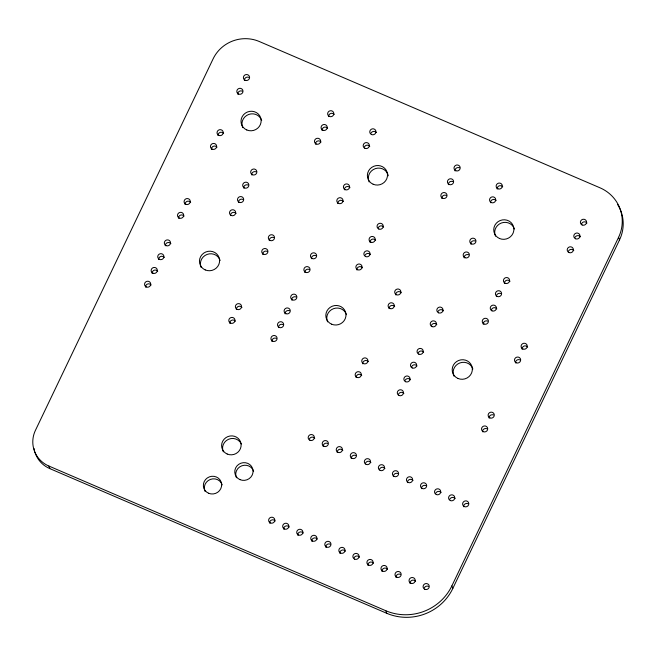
<?xml version="1.0" encoding="UTF-8"?>
<svg xmlns="http://www.w3.org/2000/svg" width="656" height="656" viewBox="0 0 656 656"><rect width="100%" height="100%" fill="white"/><g stroke="black" fill="none" stroke-linecap="round" stroke-linejoin="round"><path stroke-width="0.98" d="M48.88 466.047L385.802 610.728A49.897 47.913 -20.3 0 0 451.853 585.915L618.583 237.316A38.958 37.417 -20.3 0 0 599.953 187.788L259.259 41.492A34.85 33.464 -20.3 0 0 213.126 58.819L35.44 430.328A28.093 26.978 -20.3 0 0 48.88 466.047L49.823 468.614L386.753 613.294A49.897 47.913 -20.3 0 0 452.804 588.481L619.535 239.883A38.958 37.417 -20.3 0 0 617.632 204.541M618.583 237.316L619.535 239.883M451.853 585.915L452.804 588.481M385.802 610.728L386.753 613.294M49.823 468.614A28.093 26.978 -20.3 0 1 34.842 451.976M34.391 450.27A28.093 26.978 -20.3 0 1 34.063 448.532M242.745 127.633A10.127 9.725 -20.3 0 1 248.608 114.488A10.127 9.725 -20.3 0 1 261.678 120.524M201.195 267.582A10.127 9.725 -20.3 0 1 207.058 254.438A10.127 9.725 -20.3 0 1 220.137 260.473M369.115 181.901A10.127 9.725 -20.3 0 1 375.478 168.576A10.127 9.725 -20.3 0 1 388.303 175.783M327.565 321.85A10.127 9.725 -20.3 0 1 333.428 308.705A10.127 9.725 -20.3 0 1 346.507 314.741M495.485 236.168A10.127 9.725 -20.3 0 1 501.348 223.015A10.127 9.725 -20.3 0 1 514.419 229.051M453.936 376.118A10.127 9.725 -20.3 0 1 459.799 362.973A10.127 9.725 -20.3 0 1 472.878 369.008M205.025 491.369A9.2 8.831 -20.3 0 1 210.346 479.429A9.2 8.831 -20.3 0 1 222.22 484.907M236.431 477.765A9.2 8.831 -20.3 0 1 241.752 465.826A9.2 8.831 -20.3 0 1 253.626 471.303M223.311 451.836A9.815 9.43 -20.3 0 1 228.501 439.29A9.815 9.43 -20.3 0 1 241.31 443.997M230.461 215.644A3.116 2.993 -20.3 0 1 236.094 213.528M238.448 202.466A3.116 2.993 -20.3 0 1 242.859 199.383M243.638 188.083A3.116 2.993 -20.3 0 1 248.05 185M251.633 174.914A3.116 2.993 -20.3 0 1 256.045 171.823M483.193 324.179A3.116 2.993 -20.3 0 1 487.605 321.087M491.475 309.46A3.116 2.993 -20.3 0 1 496.83 308.886M496.379 296.619A3.116 2.993 -20.3 0 1 500.79 293.527M504.374 283.441A3.116 2.993 -20.3 0 1 510.007 281.326M309.402 438.897A3.116 2.993 -20.3 0 1 314.757 438.323M323.162 446.465A3.116 2.993 -20.3 0 1 327.574 443.374M337.2 452.501A3.116 2.993 -20.3 0 1 342.842 450.377M351.239 458.528A3.116 2.993 -20.3 0 1 355.65 455.436M365.564 463.013A3.116 2.993 -20.3 0 1 370.919 462.439M379.611 469.048A3.116 2.993 -20.3 0 1 384.965 468.466M393.362 476.617A3.116 2.993 -20.3 0 1 397.774 473.525M407.409 482.644A3.116 2.993 -20.3 0 1 413.042 480.528M421.447 488.671A3.116 2.993 -20.3 0 1 425.859 485.588M435.773 493.164A3.116 2.993 -20.3 0 1 441.127 492.59M449.811 499.191A3.116 2.993 -20.3 0 1 455.166 498.617M463.571 506.76A3.116 2.993 -20.3 0 1 467.982 503.677M424.309 587.899A3.116 2.993 -20.3 0 1 428.442 586.349M409.992 583.414A3.116 2.993 -20.3 0 1 415.625 581.298M395.945 577.378A3.116 2.993 -20.3 0 1 400.357 574.295M381.907 571.351A3.116 2.993 -20.3 0 1 387.54 569.236M367.868 565.324A3.116 2.993 -20.3 0 1 373.502 563.209M354.109 557.756A3.116 2.993 -20.3 0 1 359.463 557.174M339.783 553.262A3.116 2.993 -20.3 0 1 345.417 551.147M325.745 547.235A3.116 2.993 -20.3 0 1 330.148 544.144M311.698 541.2A3.116 2.993 -20.3 0 1 317.34 539.084M297.66 535.173A3.116 2.993 -20.3 0 1 303.293 533.057M283.622 529.146A3.116 2.993 -20.3 0 1 289.255 527.03M269.575 523.119A3.116 2.993 -20.3 0 1 275.217 520.995M356.823 269.911A3.116 2.993 -20.3 0 1 362.465 267.796M365.105 255.2A3.116 2.993 -20.3 0 1 370.46 254.618M370.009 242.351A3.116 2.993 -20.3 0 1 375.642 240.235M378.282 227.64A3.116 2.993 -20.3 0 1 383.637 227.058M145.493 287.123A3.116 2.993 -20.3 0 1 151.134 285.007M152.085 273.347A3.116 2.993 -20.3 0 1 157.727 271.231M165.271 245.787A3.116 2.993 -20.3 0 1 170.904 243.671M158.678 259.563A3.116 2.993 -20.3 0 1 164.312 257.447M328.599 116.612A3.116 2.993 -20.3 0 1 334.232 114.488M211.404 149.33A3.116 2.993 -20.3 0 1 217.038 147.215M237.759 94.21A3.116 2.993 -20.3 0 1 242.171 91.118M315.421 144.164A3.116 2.993 -20.3 0 1 321.055 142.049M229.739 323.301A3.116 2.993 -20.3 0 1 235.381 321.186M244.352 80.434A3.116 2.993 -20.3 0 1 248.763 77.342M269.288 240.629A3.116 2.993 -20.3 0 1 273.691 237.538M217.989 135.546A3.116 2.993 -20.3 0 1 223.63 133.43M236.332 309.525A3.116 2.993 -20.3 0 1 241.974 307.41M178.448 218.227A3.116 2.993 -20.3 0 1 184.082 216.111M185.041 204.451A3.116 2.993 -20.3 0 1 190.675 202.327M262.695 254.405A3.116 2.993 -20.3 0 1 267.107 251.314M322.006 130.388A3.116 2.993 -20.3 0 1 327.647 128.273M271.863 341.391A3.116 2.993 -20.3 0 1 276.274 338.299M278.456 327.615A3.116 2.993 -20.3 0 1 282.867 324.523M291.641 300.054A3.116 2.993 -20.3 0 1 296.045 296.963M285.048 313.83A3.116 2.993 -20.3 0 1 289.46 310.739M454.969 170.872A3.116 2.993 -20.3 0 1 459.38 167.788M337.766 203.598A3.116 2.993 -20.3 0 1 343.408 201.482M364.416 146.936A3.116 2.993 -20.3 0 1 369.771 146.362M441.791 198.432A3.116 2.993 -20.3 0 1 446.195 195.349M356.11 377.569A3.116 2.993 -20.3 0 1 361.751 375.453M371.009 133.16A3.116 2.993 -20.3 0 1 376.355 132.578M395.658 294.888A3.116 2.993 -20.3 0 1 401.292 292.773M344.359 189.814A3.116 2.993 -20.3 0 1 350.001 187.698M362.702 363.793A3.116 2.993 -20.3 0 1 368.336 361.669M304.819 272.494A3.116 2.993 -20.3 0 1 309.23 269.403M311.411 258.71A3.116 2.993 -20.3 0 1 315.815 255.627M389.065 308.673A3.116 2.993 -20.3 0 1 394.699 306.557M448.376 184.656A3.116 2.993 -20.3 0 1 452.788 181.564M398.52 394.117A3.116 2.993 -20.3 0 1 403.875 393.543M405.113 380.341A3.116 2.993 -20.3 0 1 410.459 379.758M418.29 352.78A3.116 2.993 -20.3 0 1 423.645 352.198M411.697 366.556A3.116 2.993 -20.3 0 1 417.052 365.982M581.618 223.606A3.116 2.993 -20.3 0 1 586.972 223.024M464.136 257.865A3.116 2.993 -20.3 0 1 468.548 254.774M490.499 202.745A3.116 2.993 -20.3 0 1 496.141 200.629M568.44 251.158A3.116 2.993 -20.3 0 1 573.795 250.584M482.48 431.837A3.116 2.993 -20.3 0 1 486.891 428.745M497.092 188.961A3.116 2.993 -20.3 0 1 502.726 186.845M522.028 349.156A3.116 2.993 -20.3 0 1 527.662 347.04M470.729 244.081A3.116 2.993 -20.3 0 1 475.141 240.99M489.073 418.052A3.116 2.993 -20.3 0 1 493.484 414.969M431.468 325.22A3.116 2.993 -20.3 0 1 436.822 324.646M438.06 311.444A3.116 2.993 -20.3 0 1 443.415 310.862M515.436 362.94A3.116 2.993 -20.3 0 1 519.847 359.849M575.033 237.382A3.116 2.993 -20.3 0 1 580.388 236.808M246.795 129.978A10.127 9.725 -20.3 0 0 261.121 119.941A10.127 9.725 -20.3 0 0 245.319 113.152A10.127 9.725 -20.3 0 0 246.795 129.978M205.246 269.928A10.127 9.725 -20.3 0 0 219.58 259.891A10.127 9.725 -20.3 0 0 203.77 253.101A10.127 9.725 -20.3 0 0 205.246 269.928M373.166 184.246A10.127 9.725 -20.3 0 0 387.491 174.201A10.127 9.725 -20.3 0 0 371.69 167.419A10.127 9.725 -20.3 0 0 373.166 184.246M331.616 324.195A10.127 9.725 -20.3 0 0 345.95 314.158A10.127 9.725 -20.3 0 0 330.14 307.369A10.127 9.725 -20.3 0 0 331.616 324.195M499.536 238.513A10.127 9.725 -20.3 0 0 513.861 228.468A10.127 9.725 -20.3 0 0 498.06 221.679A10.127 9.725 -20.3 0 0 499.536 238.513M457.986 378.463A10.127 9.725 -20.3 0 0 472.32 368.418A10.127 9.725 -20.3 0 0 456.51 361.636A10.127 9.725 -20.3 0 0 457.986 378.463M208.616 493.255A9.2 8.831 -20.3 0 0 221.621 484.144A9.2 8.831 -20.3 0 0 207.271 477.978A9.2 8.831 -20.3 0 0 208.616 493.255M240.022 479.651A9.2 8.831 -20.3 0 0 253.036 470.541A9.2 8.831 -20.3 0 0 238.677 464.374A9.2 8.831 -20.3 0 0 240.022 479.651M227.206 454.034A9.815 9.43 -20.3 0 0 241.096 444.301A9.815 9.43 -20.3 0 0 225.779 437.724A9.815 9.43 -20.3 0 0 227.206 454.034M231.281 215.496A3.116 2.993 -20.3 0 0 235.693 212.413A3.116 2.993 -20.3 0 0 230.822 210.322A3.116 2.993 -20.3 0 0 231.281 215.496M239.276 202.327A3.116 2.993 -20.3 0 0 243.688 199.235A3.116 2.993 -20.3 0 0 238.817 197.144A3.116 2.993 -20.3 0 0 239.276 202.327M244.458 187.944A3.116 2.993 -20.3 0 0 248.87 184.853A3.116 2.993 -20.3 0 0 244.007 182.762A3.116 2.993 -20.3 0 0 244.458 187.944M252.453 174.767A3.116 2.993 -20.3 0 0 256.865 171.675A3.116 2.993 -20.3 0 0 252.002 169.584A3.116 2.993 -20.3 0 0 252.453 174.767M484.021 324.031A3.116 2.993 -20.3 0 0 488.433 320.94A3.116 2.993 -20.3 0 0 483.562 318.857A3.116 2.993 -20.3 0 0 484.021 324.031M492.016 310.854A3.116 2.993 -20.3 0 0 496.42 307.771A3.116 2.993 -20.3 0 0 491.557 305.68A3.116 2.993 -20.3 0 0 492.016 310.854M497.199 296.471A3.116 2.993 -20.3 0 0 501.61 293.388A3.116 2.993 -20.3 0 0 496.748 291.297A3.116 2.993 -20.3 0 0 497.199 296.471M505.194 283.294A3.116 2.993 -20.3 0 0 509.605 280.21A3.116 2.993 -20.3 0 0 504.743 278.119A3.116 2.993 -20.3 0 0 505.194 283.294M309.944 440.291A3.116 2.993 -20.3 0 0 314.355 437.199A3.116 2.993 -20.3 0 0 309.484 435.117A3.116 2.993 -20.3 0 0 309.944 440.291M323.982 446.318A3.116 2.993 -20.3 0 0 328.394 443.235A3.116 2.993 -20.3 0 0 323.531 441.144A3.116 2.993 -20.3 0 0 323.982 446.318M338.02 452.353A3.116 2.993 -20.3 0 0 342.432 449.262A3.116 2.993 -20.3 0 0 337.569 447.171A3.116 2.993 -20.3 0 0 338.02 452.353M352.067 458.38A3.116 2.993 -20.3 0 0 356.479 455.289A3.116 2.993 -20.3 0 0 351.608 453.206A3.116 2.993 -20.3 0 0 352.067 458.38M366.105 464.407A3.116 2.993 -20.3 0 0 370.517 461.324A3.116 2.993 -20.3 0 0 365.654 459.233A3.116 2.993 -20.3 0 0 366.105 464.407M380.144 470.442A3.116 2.993 -20.3 0 0 384.555 467.351A3.116 2.993 -20.3 0 0 379.693 465.26A3.116 2.993 -20.3 0 0 380.144 470.442M394.19 476.469A3.116 2.993 -20.3 0 0 398.602 473.378A3.116 2.993 -20.3 0 0 393.731 471.287A3.116 2.993 -20.3 0 0 394.19 476.469M408.229 482.496A3.116 2.993 -20.3 0 0 412.64 479.413A3.116 2.993 -20.3 0 0 407.778 477.322A3.116 2.993 -20.3 0 0 408.229 482.496M422.267 488.531A3.116 2.993 -20.3 0 0 426.679 485.44A3.116 2.993 -20.3 0 0 421.816 483.349A3.116 2.993 -20.3 0 0 422.267 488.531M436.314 494.558A3.116 2.993 -20.3 0 0 440.725 491.467A3.116 2.993 -20.3 0 0 435.855 489.376A3.116 2.993 -20.3 0 0 436.314 494.558M450.352 500.585A3.116 2.993 -20.3 0 0 454.764 497.494A3.116 2.993 -20.3 0 0 449.901 495.411A3.116 2.993 -20.3 0 0 450.352 500.585M464.391 506.621A3.116 2.993 -20.3 0 0 468.802 503.529A3.116 2.993 -20.3 0 0 463.94 501.438A3.116 2.993 -20.3 0 0 464.391 506.621M424.85 589.293A3.116 2.993 -20.3 0 0 429.262 586.202A3.116 2.993 -20.3 0 0 424.399 584.119A3.116 2.993 -20.3 0 0 424.85 589.293M410.812 583.266A3.116 2.993 -20.3 0 0 415.223 580.175A3.116 2.993 -20.3 0 0 410.353 578.084A3.116 2.993 -20.3 0 0 410.812 583.266M396.773 577.239A3.116 2.993 -20.3 0 0 401.177 574.148A3.116 2.993 -20.3 0 0 396.314 572.057A3.116 2.993 -20.3 0 0 396.773 577.239M382.727 571.204A3.116 2.993 -20.3 0 0 387.138 568.112A3.116 2.993 -20.3 0 0 382.276 566.03A3.116 2.993 -20.3 0 0 382.727 571.204M368.688 565.177A3.116 2.993 -20.3 0 0 373.1 562.085A3.116 2.993 -20.3 0 0 368.229 559.994A3.116 2.993 -20.3 0 0 368.688 565.177M354.65 559.15A3.116 2.993 -20.3 0 0 359.053 556.058A3.116 2.993 -20.3 0 0 354.191 553.967A3.116 2.993 -20.3 0 0 354.65 559.15M340.603 553.115A3.116 2.993 -20.3 0 0 345.015 550.031A3.116 2.993 -20.3 0 0 340.152 547.94A3.116 2.993 -20.3 0 0 340.603 553.115M326.565 547.088A3.116 2.993 -20.3 0 0 330.977 543.996A3.116 2.993 -20.3 0 0 326.106 541.905A3.116 2.993 -20.3 0 0 326.565 547.088M312.527 541.061A3.116 2.993 -20.3 0 0 316.93 537.969A3.116 2.993 -20.3 0 0 312.067 535.878A3.116 2.993 -20.3 0 0 312.527 541.061M298.48 535.025A3.116 2.993 -20.3 0 0 302.892 531.942A3.116 2.993 -20.3 0 0 298.029 529.851A3.116 2.993 -20.3 0 0 298.48 535.025M284.442 528.998A3.116 2.993 -20.3 0 0 288.853 525.907A3.116 2.993 -20.3 0 0 283.982 523.824A3.116 2.993 -20.3 0 0 284.442 528.998M270.403 522.971A3.116 2.993 -20.3 0 0 274.807 519.88A3.116 2.993 -20.3 0 0 269.944 517.789A3.116 2.993 -20.3 0 0 270.403 522.971M357.651 269.764A3.116 2.993 -20.3 0 0 362.063 266.68A3.116 2.993 -20.3 0 0 357.192 264.589A3.116 2.993 -20.3 0 0 357.651 269.764M365.646 256.586A3.116 2.993 -20.3 0 0 370.05 253.503A3.116 2.993 -20.3 0 0 365.187 251.412A3.116 2.993 -20.3 0 0 365.646 256.586M370.829 242.203A3.116 2.993 -20.3 0 0 375.24 239.12A3.116 2.993 -20.3 0 0 370.378 237.029A3.116 2.993 -20.3 0 0 370.829 242.203M378.824 229.034A3.116 2.993 -20.3 0 0 383.235 225.943A3.116 2.993 -20.3 0 0 378.373 223.852A3.116 2.993 -20.3 0 0 378.824 229.034M146.321 286.975A3.116 2.993 -20.3 0 0 150.724 283.892A3.116 2.993 -20.3 0 0 145.862 281.801A3.116 2.993 -20.3 0 0 146.321 286.975M152.905 273.199A3.116 2.993 -20.3 0 0 157.317 270.108A3.116 2.993 -20.3 0 0 152.454 268.017A3.116 2.993 -20.3 0 0 152.905 273.199M166.091 245.639A3.116 2.993 -20.3 0 0 170.503 242.548A3.116 2.993 -20.3 0 0 165.632 240.465A3.116 2.993 -20.3 0 0 166.091 245.639M159.498 259.423A3.116 2.993 -20.3 0 0 163.91 256.332A3.116 2.993 -20.3 0 0 159.047 254.241A3.116 2.993 -20.3 0 0 159.498 259.423M329.419 116.465A3.116 2.993 -20.3 0 0 333.83 113.373A3.116 2.993 -20.3 0 0 328.968 111.282A3.116 2.993 -20.3 0 0 329.419 116.465M212.224 149.183A3.116 2.993 -20.3 0 0 216.636 146.091A3.116 2.993 -20.3 0 0 211.765 144.008A3.116 2.993 -20.3 0 0 212.224 149.183M238.587 94.062A3.116 2.993 -20.3 0 0 242.991 90.971A3.116 2.993 -20.3 0 0 238.128 88.888A3.116 2.993 -20.3 0 0 238.587 94.062M316.241 144.025A3.116 2.993 -20.3 0 0 320.653 140.933A3.116 2.993 -20.3 0 0 315.782 138.842A3.116 2.993 -20.3 0 0 316.241 144.025M230.568 323.154A3.116 2.993 -20.3 0 0 234.971 320.071A3.116 2.993 -20.3 0 0 230.108 317.98A3.116 2.993 -20.3 0 0 230.568 323.154M245.172 80.286A3.116 2.993 -20.3 0 0 249.583 77.195A3.116 2.993 -20.3 0 0 244.721 75.104A3.116 2.993 -20.3 0 0 245.172 80.286M270.108 240.481A3.116 2.993 -20.3 0 0 274.52 237.39A3.116 2.993 -20.3 0 0 269.657 235.299A3.116 2.993 -20.3 0 0 270.108 240.481M218.817 135.407A3.116 2.993 -20.3 0 0 223.22 132.315A3.116 2.993 -20.3 0 0 218.358 130.224A3.116 2.993 -20.3 0 0 218.817 135.407M237.152 309.378A3.116 2.993 -20.3 0 0 241.564 306.286A3.116 2.993 -20.3 0 0 236.701 304.195A3.116 2.993 -20.3 0 0 237.152 309.378M179.268 218.079A3.116 2.993 -20.3 0 0 183.68 214.988A3.116 2.993 -20.3 0 0 178.817 212.905A3.116 2.993 -20.3 0 0 179.268 218.079M185.861 204.303A3.116 2.993 -20.3 0 0 190.273 201.212A3.116 2.993 -20.3 0 0 185.41 199.121A3.116 2.993 -20.3 0 0 185.861 204.303M263.515 254.257A3.116 2.993 -20.3 0 0 267.927 251.166A3.116 2.993 -20.3 0 0 263.064 249.083A3.116 2.993 -20.3 0 0 263.515 254.257M322.834 130.241A3.116 2.993 -20.3 0 0 327.237 127.149A3.116 2.993 -20.3 0 0 322.375 125.066A3.116 2.993 -20.3 0 0 322.834 130.241M272.691 341.243A3.116 2.993 -20.3 0 0 277.094 338.152A3.116 2.993 -20.3 0 0 272.232 336.069A3.116 2.993 -20.3 0 0 272.691 341.243M279.276 327.467A3.116 2.993 -20.3 0 0 283.687 324.376A3.116 2.993 -20.3 0 0 278.825 322.285A3.116 2.993 -20.3 0 0 279.276 327.467M292.461 299.907A3.116 2.993 -20.3 0 0 296.873 296.815A3.116 2.993 -20.3 0 0 292.002 294.724A3.116 2.993 -20.3 0 0 292.461 299.907M285.868 313.683A3.116 2.993 -20.3 0 0 290.28 310.6A3.116 2.993 -20.3 0 0 285.417 308.509A3.116 2.993 -20.3 0 0 285.868 313.683M455.789 170.732A3.116 2.993 -20.3 0 0 460.2 167.641A3.116 2.993 -20.3 0 0 455.338 165.55A3.116 2.993 -20.3 0 0 455.789 170.732M338.594 203.45A3.116 2.993 -20.3 0 0 343.006 200.359A3.116 2.993 -20.3 0 0 338.135 198.268A3.116 2.993 -20.3 0 0 338.594 203.45M364.957 148.33A3.116 2.993 -20.3 0 0 369.361 145.238A3.116 2.993 -20.3 0 0 364.498 143.156A3.116 2.993 -20.3 0 0 364.957 148.33M442.611 198.284A3.116 2.993 -20.3 0 0 447.023 195.201A3.116 2.993 -20.3 0 0 442.152 193.11A3.116 2.993 -20.3 0 0 442.611 198.284M356.938 377.421A3.116 2.993 -20.3 0 0 361.341 374.33A3.116 2.993 -20.3 0 0 356.479 372.247A3.116 2.993 -20.3 0 0 356.938 377.421M371.542 134.554A3.116 2.993 -20.3 0 0 375.954 131.462A3.116 2.993 -20.3 0 0 371.091 129.371A3.116 2.993 -20.3 0 0 371.542 134.554M396.478 294.749A3.116 2.993 -20.3 0 0 400.89 291.658A3.116 2.993 -20.3 0 0 396.027 289.567A3.116 2.993 -20.3 0 0 396.478 294.749M345.187 189.666A3.116 2.993 -20.3 0 0 349.591 186.583A3.116 2.993 -20.3 0 0 344.728 184.492A3.116 2.993 -20.3 0 0 345.187 189.666M363.522 363.645A3.116 2.993 -20.3 0 0 367.934 360.554A3.116 2.993 -20.3 0 0 363.071 358.463A3.116 2.993 -20.3 0 0 363.522 363.645M305.639 272.347A3.116 2.993 -20.3 0 0 310.05 269.255A3.116 2.993 -20.3 0 0 305.188 267.172A3.116 2.993 -20.3 0 0 305.639 272.347M312.231 258.571A3.116 2.993 -20.3 0 0 316.643 255.479A3.116 2.993 -20.3 0 0 311.78 253.388A3.116 2.993 -20.3 0 0 312.231 258.571M389.885 308.525A3.116 2.993 -20.3 0 0 394.297 305.434A3.116 2.993 -20.3 0 0 389.434 303.343A3.116 2.993 -20.3 0 0 389.885 308.525M449.204 184.508A3.116 2.993 -20.3 0 0 453.608 181.417A3.116 2.993 -20.3 0 0 448.745 179.334A3.116 2.993 -20.3 0 0 449.204 184.508M399.061 395.511A3.116 2.993 -20.3 0 0 403.465 392.419A3.116 2.993 -20.3 0 0 398.602 390.336A3.116 2.993 -20.3 0 0 399.061 395.511M405.646 381.735A3.116 2.993 -20.3 0 0 410.057 378.643A3.116 2.993 -20.3 0 0 405.195 376.552A3.116 2.993 -20.3 0 0 405.646 381.735M418.831 354.174A3.116 2.993 -20.3 0 0 423.243 351.083A3.116 2.993 -20.3 0 0 418.372 348.992A3.116 2.993 -20.3 0 0 418.831 354.174M412.239 367.95A3.116 2.993 -20.3 0 0 416.65 364.859A3.116 2.993 -20.3 0 0 411.788 362.776A3.116 2.993 -20.3 0 0 412.239 367.95M582.159 224.992A3.116 2.993 -20.3 0 0 586.571 221.908A3.116 2.993 -20.3 0 0 581.708 219.817A3.116 2.993 -20.3 0 0 582.159 224.992M464.965 257.718A3.116 2.993 -20.3 0 0 469.376 254.626A3.116 2.993 -20.3 0 0 464.505 252.535A3.116 2.993 -20.3 0 0 464.965 257.718M491.328 202.597A3.116 2.993 -20.3 0 0 495.731 199.506A3.116 2.993 -20.3 0 0 490.868 197.415A3.116 2.993 -20.3 0 0 491.328 202.597M568.982 252.552A3.116 2.993 -20.3 0 0 573.393 249.469A3.116 2.993 -20.3 0 0 568.522 247.378A3.116 2.993 -20.3 0 0 568.982 252.552M483.308 431.689A3.116 2.993 -20.3 0 0 487.711 428.598A3.116 2.993 -20.3 0 0 482.849 426.515A3.116 2.993 -20.3 0 0 483.308 431.689M497.912 188.821A3.116 2.993 -20.3 0 0 502.324 185.73A3.116 2.993 -20.3 0 0 497.461 183.639A3.116 2.993 -20.3 0 0 497.912 188.821M522.848 349.008A3.116 2.993 -20.3 0 0 527.26 345.925A3.116 2.993 -20.3 0 0 522.389 343.834A3.116 2.993 -20.3 0 0 522.848 349.008M471.557 243.934A3.116 2.993 -20.3 0 0 475.961 240.85A3.116 2.993 -20.3 0 0 471.098 238.759A3.116 2.993 -20.3 0 0 471.557 243.934M489.893 417.913A3.116 2.993 -20.3 0 0 494.304 414.822A3.116 2.993 -20.3 0 0 489.442 412.731A3.116 2.993 -20.3 0 0 489.893 417.913M432.009 326.614A3.116 2.993 -20.3 0 0 436.42 323.523A3.116 2.993 -20.3 0 0 431.558 321.432A3.116 2.993 -20.3 0 0 432.009 326.614M438.602 312.83A3.116 2.993 -20.3 0 0 443.013 309.747A3.116 2.993 -20.3 0 0 438.142 307.656A3.116 2.993 -20.3 0 0 438.602 312.83M516.256 362.793A3.116 2.993 -20.3 0 0 520.667 359.701A3.116 2.993 -20.3 0 0 515.805 357.61A3.116 2.993 -20.3 0 0 516.256 362.793M575.574 238.776A3.116 2.993 -20.3 0 0 579.978 235.684A3.116 2.993 -20.3 0 0 575.115 233.593A3.116 2.993 -20.3 0 0 575.574 238.776"/></g></svg>
